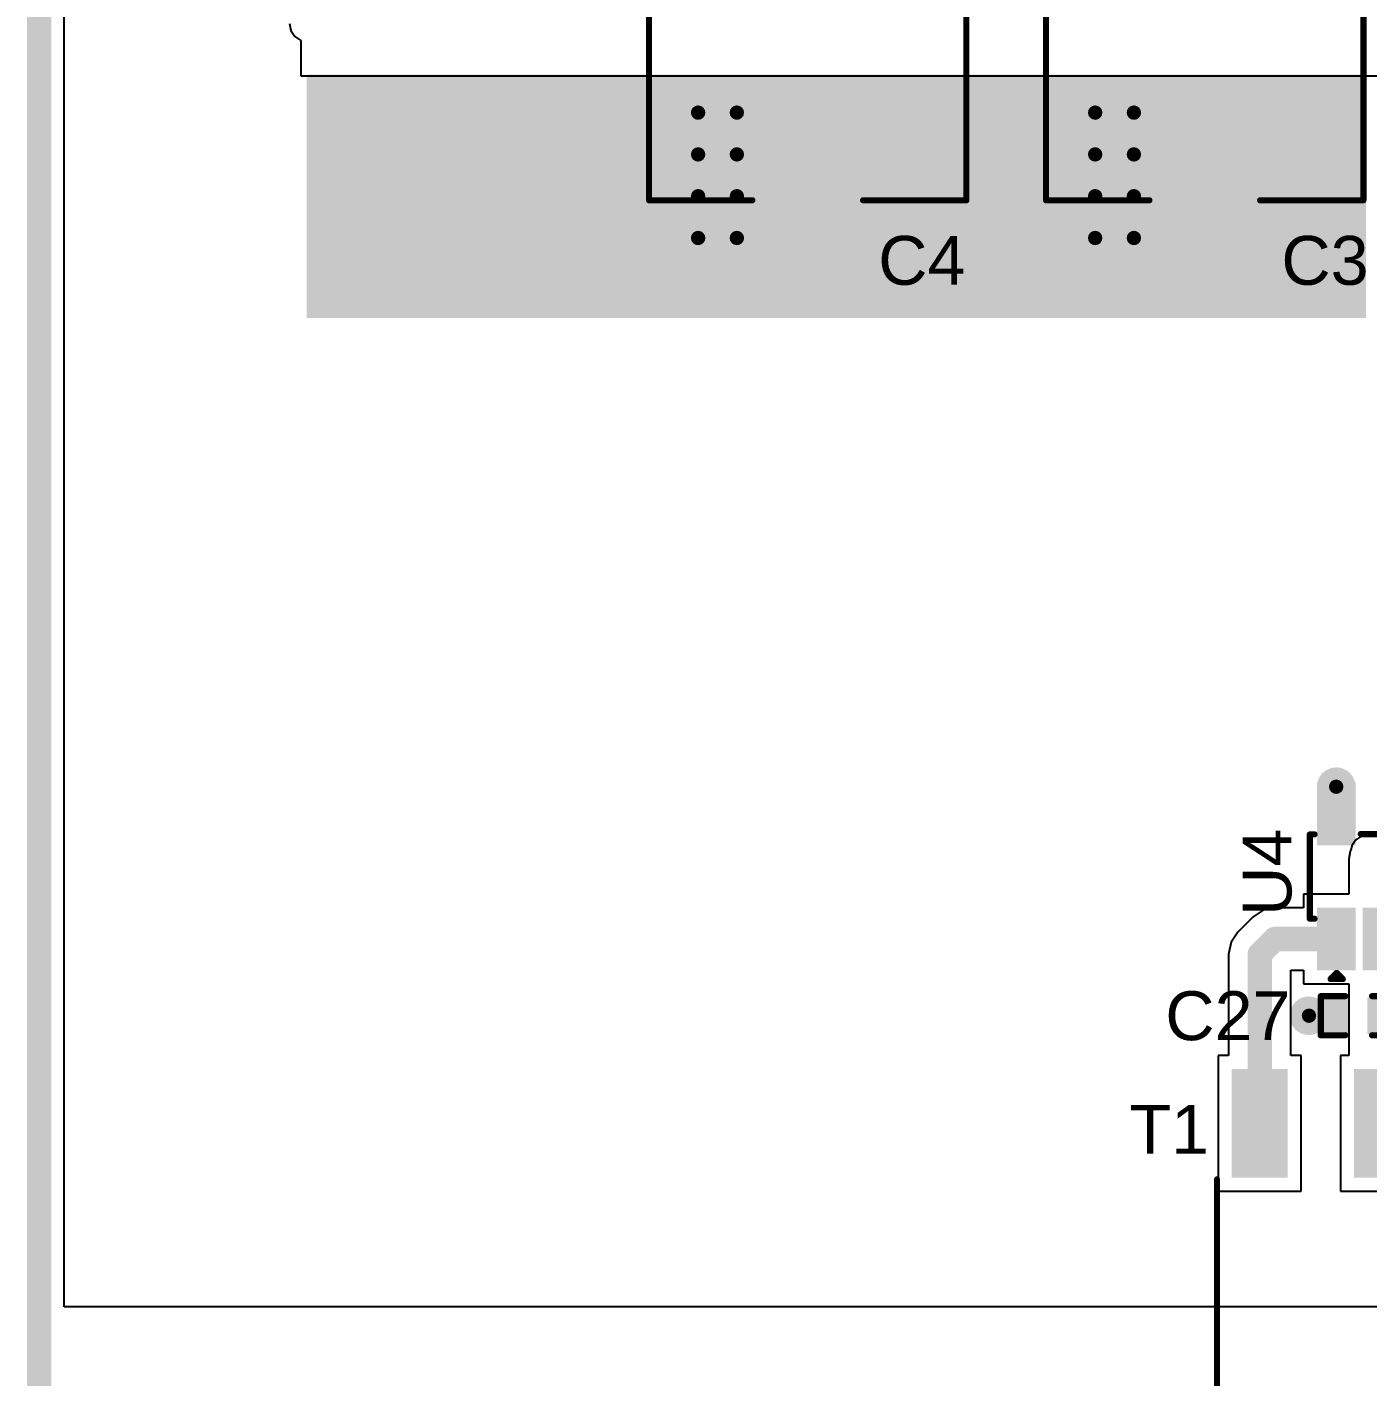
# Model space of a CAD drawing. Header units: millimetres. Extents: x -1.53 to 7.44, y -0.61 to 4.57.
# Drawn here: x -1.53 to -0.433, y 1.481 to 2.585 of the extents above; entities that cross this region are included whole.
import ezdxf

# ---------------------------------------------------------------- set-up
doc = ezdxf.new("R2010")
doc.units = ezdxf.units.MM
doc.header["$MEASUREMENT"] = 0
for name, color, linetype in [('BottomLayer', 5, 'Continuous'), ('BottomSolder', 6, 'Continuous'), ('Mechanical2', 216, 'Continuous'), ('TopLayer', 1, 'Continuous'), ('TopOverlay', 2, 'Continuous'), ('TopPaste', 8, 'Continuous'), ('TopSolder', 216, 'Continuous'), ('ViaHoleLayer', 16, 'Continuous')]:
    doc.layers.add(name, color=color, linetype=linetype)
doc.styles.add('Arial', font='', dxfattribs={"height": 0.2})
doc.styles.get('Arial').set_extended_font_data('Arial')

# ---------------------------------------------------------------- blocks, each defined once
blk = doc.blocks.new('SOT_23_5_82')
at = {"layer": 'TopLayer'}
for points in [[(-0.0728, 0.0492), (-0.0295, 0.0492), (-0.0295, 0.0256), (-0.0728, 0.0256)], [(0.0295, 0.0492), (0.0728, 0.0492), (0.0728, 0.0256), (0.0295, 0.0256)], [(-0.0728, 0.0118), (-0.0295, 0.0118), (-0.0295, -0.0118), (-0.0728, -0.0118)], [(-0.0728, -0.0256), (-0.0295, -0.0256), (-0.0295, -0.0492), (-0.0728, -0.0492)], [(0.0295, -0.0256), (0.0728, -0.0256), (0.0728, -0.0492), (0.0295, -0.0492)]]:
    blk.add_hatch(color=1, dxfattribs=at).paths.add_polyline_path(points)
at = {"layer": 'TopPaste'}
for points in [[(-0.0728, 0.0492), (-0.0295, 0.0492), (-0.0295, 0.0256), (-0.0728, 0.0256)], [(0.0295, 0.0492), (0.0728, 0.0492), (0.0728, 0.0256), (0.0295, 0.0256)], [(-0.0728, 0.0118), (-0.0295, 0.0118), (-0.0295, -0.0118), (-0.0728, -0.0118)], [(-0.0728, -0.0256), (-0.0295, -0.0256), (-0.0295, -0.0492), (-0.0728, -0.0492)], [(0.0295, -0.0256), (0.0728, -0.0256), (0.0728, -0.0492), (0.0295, -0.0492)]]:
    blk.add_hatch(color=8, dxfattribs=at).paths.add_polyline_path(points)
at = {"layer": 'TopSolder'}
for points in [[(-0.0768, 0.0532), (-0.0255, 0.0532), (-0.0255, 0.0216), (-0.0768, 0.0216)], [(0.0255, 0.0532), (0.0768, 0.0532), (0.0768, 0.0216), (0.0255, 0.0216)], [(-0.0768, 0.0158), (-0.0255, 0.0158), (-0.0255, -0.0158), (-0.0768, -0.0158)], [(-0.0768, -0.0216), (-0.0255, -0.0216), (-0.0255, -0.0532), (-0.0768, -0.0532)], [(0.0255, -0.0216), (0.0768, -0.0216), (0.0768, -0.0532), (0.0255, -0.0532)]]:
    blk.add_hatch(color=216, dxfattribs=at).paths.add_polyline_path(points)
at = {"layer": 'TopOverlay', "const_width": 0.005}
for points in [[(-0.0346, 0.059), (0.0344, 0.059)], [(-0.0346, 0.059), (-0.0346, 0.0551)], [(0.0344, 0.059), (0.0344, 0.0551)], [(-0.084, 0.042), (-0.079, 0.037)], [(-0.084, 0.042), (-0.084, 0.032)], [(-0.079, 0.037), (-0.084, 0.032)], [(0.0346, 0.0173), (0.0346, -0.0165)], [(-0.0346, -0.0551), (-0.0346, -0.059)], [(0.0344, -0.0551), (0.0344, -0.059)], [(-0.0346, -0.059), (0.0344, -0.059)]]:
    blk.add_lwpolyline(points, dxfattribs=at)
at = {"layer": 'TopOverlay', "const_width": 0.0025}
for points in [[(-0.0359, 0.059, 1), (-0.0334, 0.059, 1)], [(-0.0359, 0.059, 1), (-0.0334, 0.059, 1)], [(-0.0359, 0.0551, 1), (-0.0334, 0.0551, 1)], [(0.0331, 0.059, 1), (0.0356, 0.059, 1)], [(0.0331, 0.059, 1), (0.0356, 0.059, 1)], [(0.0331, 0.0551, 1), (0.0356, 0.0551, 1)], [(-0.0853, 0.042, 1), (-0.0828, 0.042, 1)], [(-0.0853, 0.042, 1), (-0.0828, 0.042, 1)], [(-0.0853, 0.032, 1), (-0.0828, 0.032, 1)], [(-0.0853, 0.032, 1), (-0.0828, 0.032, 1)], [(-0.0803, 0.037, 1), (-0.0777, 0.037, 1)], [(-0.0803, 0.037, 1), (-0.0777, 0.037, 1)], [(0.0334, 0.0173, 1), (0.0359, 0.0173, 1)], [(0.0334, -0.0165, 1), (0.0359, -0.0165, 1)], [(-0.0359, -0.0551, 1), (-0.0334, -0.0551, 1)], [(0.0331, -0.0551, 1), (0.0356, -0.0551, 1)], [(-0.0359, -0.059, 1), (-0.0334, -0.059, 1)], [(-0.0359, -0.059, 1), (-0.0334, -0.059, 1)], [(0.0331, -0.059, 1), (0.0356, -0.059, 1)], [(0.0331, -0.059, 1), (0.0356, -0.059, 1)]]:
    blk.add_lwpolyline(points, format="xyb", close=True, dxfattribs=at)
blk = doc.blocks.new('760390015_86')
at = {"layer": 'TopLayer'}
for points in [[(-0.2205, 0.0811), (-0.2205, 0.1189), (-0.1394, 0.1189), (-0.1394, 0.0811)], [(0.1394, 0.0811), (0.1394, 0.1189), (0.2205, 0.1189), (0.2205, 0.0811)], [(-0.2205, -0.0189), (-0.2205, 0.0189), (-0.1394, 0.0189), (-0.1394, -0.0189)], [(0.1394, -0.0189), (0.1394, 0.0189), (0.2205, 0.0189), (0.2205, -0.0189)], [(-0.2205, -0.1189), (-0.2205, -0.0811), (-0.1394, -0.0811), (-0.1394, -0.1189)], [(0.1394, -0.1189), (0.1394, -0.0811), (0.2205, -0.0811), (0.2205, -0.1189)]]:
    blk.add_hatch(color=1, dxfattribs=at).paths.add_polyline_path(points)
at = {"layer": 'TopOverlay'}
blk.add_hatch(color=2, dxfattribs=at).paths.add_polyline_path([(-0.135, 0.085), (-0.115, 0.085), (-0.115, 0.113), (-0.135, 0.113)])
at = {"layer": 'TopPaste'}
for points in [[(-0.2205, 0.0811), (-0.2205, 0.1189), (-0.1394, 0.1189), (-0.1394, 0.0811)], [(0.1394, 0.0811), (0.1394, 0.1189), (0.2205, 0.1189), (0.2205, 0.0811)], [(-0.2205, -0.0189), (-0.2205, 0.0189), (-0.1394, 0.0189), (-0.1394, -0.0189)], [(0.1394, -0.0189), (0.1394, 0.0189), (0.2205, 0.0189), (0.2205, -0.0189)], [(-0.2205, -0.1189), (-0.2205, -0.0811), (-0.1394, -0.0811), (-0.1394, -0.1189)], [(0.1394, -0.1189), (0.1394, -0.0811), (0.2205, -0.0811), (0.2205, -0.1189)]]:
    blk.add_hatch(color=8, dxfattribs=at).paths.add_polyline_path(points)
at = {"layer": 'TopSolder'}
for points in [[(-0.2245, 0.0771), (-0.2245, 0.1229), (-0.1354, 0.1229), (-0.1354, 0.0771)], [(0.1354, 0.0771), (0.1354, 0.1229), (0.2245, 0.1229), (0.2245, 0.0771)], [(-0.2245, -0.0229), (-0.2245, 0.0229), (-0.1354, 0.0229), (-0.1354, -0.0229)], [(0.1354, -0.0229), (0.1354, 0.0229), (0.2245, 0.0229), (0.2245, -0.0229)], [(-0.2245, -0.1229), (-0.2245, -0.0771), (-0.1354, -0.0771), (-0.1354, -0.1229)], [(0.1354, -0.1229), (0.1354, -0.0771), (0.2245, -0.0771), (0.2245, -0.1229)]]:
    blk.add_hatch(color=216, dxfattribs=at).paths.add_polyline_path(points)
at = {"layer": 'TopOverlay', "const_width": 0.005}
for points in [[(0.136, 0.135), (-0.134, 0.135)], [(-0.2273, 0.1012), (-0.2323, 0.1062)], [(-0.2323, 0.0962), (-0.2323, 0.1062)], [(-0.2323, 0.0962), (-0.2273, 0.1012)], [(0.136, -0.135), (-0.134, -0.135)]]:
    blk.add_lwpolyline(points, dxfattribs=at)
at = {"layer": 'TopOverlay', "const_width": 0.0025}
for points in [[(-0.1353, 0.135, 1), (-0.1328, 0.135, 1)], [(0.1348, 0.135, 1), (0.1373, 0.135, 1)], [(-0.2335, 0.1062, 1), (-0.231, 0.1062, 1)], [(-0.2335, 0.1062, 1), (-0.231, 0.1062, 1)], [(-0.2285, 0.1012, 1), (-0.226, 0.1012, 1)], [(-0.2285, 0.1012, 1), (-0.226, 0.1012, 1)], [(-0.2335, 0.0962, 1), (-0.231, 0.0962, 1)], [(-0.2335, 0.0962, 1), (-0.231, 0.0962, 1)], [(-0.1353, -0.135, 1), (-0.1328, -0.135, 1)], [(0.1348, -0.135, 1), (0.1373, -0.135, 1)]]:
    blk.add_lwpolyline(points, format="xyb", close=True, dxfattribs=at)
blk = doc.blocks.new('C___0402_205')
at = {"layer": 'TopLayer'}
for points in [[(-0.0275, -0.0125), (-0.0275, 0.0125), (-0.0095, 0.0125), (-0.0095, -0.0125)], [(0.0095, -0.0125), (0.0095, 0.0125), (0.0275, 0.0125), (0.0275, -0.0125)]]:
    blk.add_hatch(color=1, dxfattribs=at).paths.add_polyline_path(points)
at = {"layer": 'TopPaste'}
for points in [[(-0.0275, -0.0125), (-0.0275, 0.0125), (-0.0095, 0.0125), (-0.0095, -0.0125)], [(0.0095, -0.0125), (0.0095, 0.0125), (0.0275, 0.0125), (0.0275, -0.0125)]]:
    blk.add_hatch(color=8, dxfattribs=at).paths.add_polyline_path(points)
at = {"layer": 'TopSolder'}
for points in [[(-0.0299, -0.0149), (-0.0299, 0.0149), (-0.0071, 0.0149), (-0.0071, -0.0149)], [(0.0071, -0.0149), (0.0071, 0.0149), (0.0299, 0.0149), (0.0299, -0.0149)]]:
    blk.add_hatch(color=216, dxfattribs=at).paths.add_polyline_path(points)
at = {"layer": 'TopOverlay', "const_width": 0.005}
for points in [[(-0.031, -0.016), (-0.031, 0.016)], [(-0.031, 0.016), (-0.011, 0.016)], [(0.011, 0.016), (0.031, 0.016)], [(0.031, -0.016), (0.031, 0.016)], [(-0.031, -0.016), (-0.011, -0.016)], [(0.011, -0.016), (0.031, -0.016)]]:
    blk.add_lwpolyline(points, dxfattribs=at)
at = {"layer": 'TopOverlay', "const_width": 0.0025}
for points in [[(-0.0323, 0.016, 1), (-0.0297, 0.016, 1)], [(-0.0323, 0.016, 1), (-0.0297, 0.016, 1)], [(-0.0123, 0.016, 1), (-0.0097, 0.016, 1)], [(0.0097, 0.016, 1), (0.0123, 0.016, 1)], [(0.0297, 0.016, 1), (0.0323, 0.016, 1)], [(0.0297, 0.016, 1), (0.0323, 0.016, 1)], [(-0.0323, -0.016, 1), (-0.0297, -0.016, 1)], [(-0.0323, -0.016, 1), (-0.0297, -0.016, 1)], [(-0.0123, -0.016, 1), (-0.0097, -0.016, 1)], [(0.0097, -0.016, 1), (0.0123, -0.016, 1)], [(0.0297, -0.016, 1), (0.0323, -0.016, 1)], [(0.0297, -0.016, 1), (0.0323, -0.016, 1)]]:
    blk.add_lwpolyline(points, format="xyb", close=True, dxfattribs=at)
blk = doc.blocks.new('50SVPF10M_228')
at = {"layer": 'TopLayer'}
for points in [[(-0.1791, 0.0315), (-0.0413, 0.0315), (-0.0413, -0.0315), (-0.1791, -0.0315)], [(0.0413, 0.0315), (0.1791, 0.0315), (0.1791, -0.0315), (0.0413, -0.0315)]]:
    blk.add_hatch(color=1, dxfattribs=at).paths.add_polyline_path(points)
at = {"layer": 'TopPaste'}
for points in [[(-0.1791, 0.0315), (-0.0413, 0.0315), (-0.0413, -0.0315), (-0.1791, -0.0315)], [(0.0413, 0.0315), (0.1791, 0.0315), (0.1791, -0.0315), (0.0413, -0.0315)]]:
    blk.add_hatch(color=8, dxfattribs=at).paths.add_polyline_path(points)
at = {"layer": 'TopSolder'}
for points in [[(-0.1831, 0.0355), (-0.0373, 0.0355), (-0.0373, -0.0355), (-0.1831, -0.0355)], [(0.0373, 0.0355), (0.1831, 0.0355), (0.1831, -0.0355), (0.0373, -0.0355)]]:
    blk.add_hatch(color=216, dxfattribs=at).paths.add_polyline_path(points)
at = {"layer": 'TopOverlay', "const_width": 0.005}
for points in [[(-0.1299, 0.0768), (-0.0768, 0.1299)], [(0.1299, 0.1299), (-0.0768, 0.1299)], [(0.1299, 0.0453), (0.1299, 0.1299)], [(-0.1299, 0.0453), (-0.1299, 0.0768)], [(-0.1488, 0.0407), (-0.1488, 0.0617)], [(-0.1398, 0.0507), (-0.1578, 0.0507)], [(-0.1299, -0.0768), (-0.1299, -0.0453)], [(0.1299, -0.1299), (0.1299, -0.0453)], [(-0.0768, -0.1299), (-0.1299, -0.0768)], [(0.1299, -0.1299), (-0.0768, -0.1299)]]:
    blk.add_lwpolyline(points, dxfattribs=at)
at = {"layer": 'TopOverlay', "const_width": 0.0025}
for points in [[(-0.078, 0.1299, 1), (-0.0755, 0.1299, 1)], [(-0.078, 0.1299, 1), (-0.0755, 0.1299, 1)], [(0.1287, 0.1299, 1), (0.1312, 0.1299, 1)], [(0.1287, 0.1299, 1), (0.1312, 0.1299, 1)], [(-0.1312, 0.0768, 1), (-0.1287, 0.0768, 1)], [(-0.1312, 0.0768, 1), (-0.1287, 0.0768, 1)], [(-0.15, 0.0617, 1), (-0.1475, 0.0617, 1)], [(-0.159, 0.0507, 1), (-0.1565, 0.0507, 1)], [(-0.141, 0.0507, 1), (-0.1385, 0.0507, 1)], [(-0.1312, 0.0453, 1), (-0.1287, 0.0453, 1)], [(0.1287, 0.0453, 1), (0.1312, 0.0453, 1)], [(-0.15, 0.0407, 1), (-0.1475, 0.0407, 1)], [(-0.1312, -0.0453, 1), (-0.1287, -0.0453, 1)], [(0.1287, -0.0453, 1), (0.1312, -0.0453, 1)], [(-0.1312, -0.0768, 1), (-0.1287, -0.0768, 1)], [(-0.1312, -0.0768, 1), (-0.1287, -0.0768, 1)], [(-0.078, -0.1299, 1), (-0.0755, -0.1299, 1)], [(-0.078, -0.1299, 1), (-0.0755, -0.1299, 1)], [(0.1287, -0.1299, 1), (0.1312, -0.1299, 1)], [(0.1287, -0.1299, 1), (0.1312, -0.1299, 1)]]:
    blk.add_lwpolyline(points, format="xyb", close=True, dxfattribs=at)
blk = doc.blocks.new('50SVPF10M_229')
at = {"layer": 'TopLayer'}
for points in [[(-0.1791, 0.0315), (-0.0413, 0.0315), (-0.0413, -0.0315), (-0.1791, -0.0315)], [(0.0413, 0.0315), (0.1791, 0.0315), (0.1791, -0.0315), (0.0413, -0.0315)]]:
    blk.add_hatch(color=1, dxfattribs=at).paths.add_polyline_path(points)
at = {"layer": 'TopPaste'}
for points in [[(-0.1791, 0.0315), (-0.0413, 0.0315), (-0.0413, -0.0315), (-0.1791, -0.0315)], [(0.0413, 0.0315), (0.1791, 0.0315), (0.1791, -0.0315), (0.0413, -0.0315)]]:
    blk.add_hatch(color=8, dxfattribs=at).paths.add_polyline_path(points)
at = {"layer": 'TopSolder'}
for points in [[(-0.1831, 0.0355), (-0.0373, 0.0355), (-0.0373, -0.0355), (-0.1831, -0.0355)], [(0.0373, 0.0355), (0.1831, 0.0355), (0.1831, -0.0355), (0.0373, -0.0355)]]:
    blk.add_hatch(color=216, dxfattribs=at).paths.add_polyline_path(points)
at = {"layer": 'TopOverlay', "const_width": 0.005}
for points in [[(-0.1299, 0.0768), (-0.0768, 0.1299)], [(0.1299, 0.1299), (-0.0768, 0.1299)], [(0.1299, 0.0453), (0.1299, 0.1299)], [(-0.1299, 0.0453), (-0.1299, 0.0768)], [(-0.1488, 0.0407), (-0.1488, 0.0617)], [(-0.1398, 0.0507), (-0.1578, 0.0507)], [(-0.1299, -0.0768), (-0.1299, -0.0453)], [(0.1299, -0.1299), (0.1299, -0.0453)], [(-0.0768, -0.1299), (-0.1299, -0.0768)], [(0.1299, -0.1299), (-0.0768, -0.1299)]]:
    blk.add_lwpolyline(points, dxfattribs=at)
at = {"layer": 'TopOverlay', "const_width": 0.0025}
for points in [[(-0.078, 0.1299, 1), (-0.0755, 0.1299, 1)], [(-0.078, 0.1299, 1), (-0.0755, 0.1299, 1)], [(0.1287, 0.1299, 1), (0.1312, 0.1299, 1)], [(0.1287, 0.1299, 1), (0.1312, 0.1299, 1)], [(-0.1312, 0.0768, 1), (-0.1287, 0.0768, 1)], [(-0.1312, 0.0768, 1), (-0.1287, 0.0768, 1)], [(-0.15, 0.0617, 1), (-0.1475, 0.0617, 1)], [(-0.159, 0.0507, 1), (-0.1565, 0.0507, 1)], [(-0.141, 0.0507, 1), (-0.1385, 0.0507, 1)], [(-0.1312, 0.0453, 1), (-0.1287, 0.0453, 1)], [(0.1287, 0.0453, 1), (0.1312, 0.0453, 1)], [(-0.15, 0.0407, 1), (-0.1475, 0.0407, 1)], [(-0.1312, -0.0453, 1), (-0.1287, -0.0453, 1)], [(0.1287, -0.0453, 1), (0.1312, -0.0453, 1)], [(-0.1312, -0.0768, 1), (-0.1287, -0.0768, 1)], [(-0.1312, -0.0768, 1), (-0.1287, -0.0768, 1)], [(-0.078, -0.1299, 1), (-0.0755, -0.1299, 1)], [(-0.078, -0.1299, 1), (-0.0755, -0.1299, 1)], [(0.1287, -0.1299, 1), (0.1312, -0.1299, 1)], [(0.1287, -0.1299, 1), (0.1312, -0.1299, 1)]]:
    blk.add_lwpolyline(points, format="xyb", close=True, dxfattribs=at)

msp = doc.modelspace()

# ---------------------------------------------------------------- hatches: boundary and pattern name
at = {"layer": 'BottomLayer'}
h = msp.add_hatch(color=5, dxfattribs=at)
edge = h.paths.add_edge_path()
edge.add_arc((-0.9807, 2.515), 0.0118, 0, 360)
h = msp.add_hatch(color=5, dxfattribs=at)
edge = h.paths.add_edge_path()
edge.add_arc((-0.949, 2.515), 0.0118, 0, 360)
h = msp.add_hatch(color=5, dxfattribs=at)
edge = h.paths.add_edge_path()
edge.add_arc((-0.6557, 2.515), 0.0118, 0, 360)
h = msp.add_hatch(color=5, dxfattribs=at)
edge = h.paths.add_edge_path()
edge.add_arc((-0.624, 2.515), 0.0118, 0, 360)
h = msp.add_hatch(color=5, dxfattribs=at)
edge = h.paths.add_edge_path()
edge.add_arc((-0.9807, 2.4808), 0.0118, 0, 360)
h = msp.add_hatch(color=5, dxfattribs=at)
edge = h.paths.add_edge_path()
edge.add_arc((-0.949, 2.4808), 0.0118, 0, 360)
h = msp.add_hatch(color=5, dxfattribs=at)
edge = h.paths.add_edge_path()
edge.add_arc((-0.6557, 2.4808), 0.0118, 0, 360)
h = msp.add_hatch(color=5, dxfattribs=at)
edge = h.paths.add_edge_path()
edge.add_arc((-0.624, 2.4808), 0.0118, 0, 360)
h = msp.add_hatch(color=5, dxfattribs=at)
edge = h.paths.add_edge_path()
edge.add_arc((-0.9807, 2.4466), 0.0118, 0, 360)
h = msp.add_hatch(color=5, dxfattribs=at)
edge = h.paths.add_edge_path()
edge.add_arc((-0.949, 2.4466), 0.0118, 0, 360)
h = msp.add_hatch(color=5, dxfattribs=at)
edge = h.paths.add_edge_path()
edge.add_arc((-0.6557, 2.4466), 0.0118, 0, 360)
h = msp.add_hatch(color=5, dxfattribs=at)
edge = h.paths.add_edge_path()
edge.add_arc((-0.624, 2.4466), 0.0118, 0, 360)
h = msp.add_hatch(color=5, dxfattribs=at)
edge = h.paths.add_edge_path()
edge.add_arc((-0.9807, 2.4124), 0.0118, 0, 360)
h = msp.add_hatch(color=5, dxfattribs=at)
edge = h.paths.add_edge_path()
edge.add_arc((-0.949, 2.4124), 0.0118, 0, 360)
h = msp.add_hatch(color=5, dxfattribs=at)
edge = h.paths.add_edge_path()
edge.add_arc((-0.6557, 2.4124), 0.0118, 0, 360)
h = msp.add_hatch(color=5, dxfattribs=at)
edge = h.paths.add_edge_path()
edge.add_arc((-0.624, 2.4124), 0.0118, 0, 360)
h = msp.add_hatch(color=5, dxfattribs=at)
edge = h.paths.add_edge_path()
edge.add_arc((-0.4584, 1.9634), 0.0118, 0, 360)
h = msp.add_hatch(color=5, dxfattribs=at)
edge = h.paths.add_edge_path()
edge.add_arc((-0.4807, 1.776), 0.0118, 0, 360)
at = {"layer": 'BottomSolder'}
h = msp.add_hatch(color=6, dxfattribs=at)
edge = h.paths.add_edge_path()
edge.add_arc((-0.9807, 2.515), 0.0158, 0, 360)
h = msp.add_hatch(color=6, dxfattribs=at)
edge = h.paths.add_edge_path()
edge.add_arc((-0.949, 2.515), 0.0158, 0, 360)
h = msp.add_hatch(color=6, dxfattribs=at)
edge = h.paths.add_edge_path()
edge.add_arc((-0.6557, 2.515), 0.0158, 0, 360)
h = msp.add_hatch(color=6, dxfattribs=at)
edge = h.paths.add_edge_path()
edge.add_arc((-0.624, 2.515), 0.0158, 0, 360)
h = msp.add_hatch(color=6, dxfattribs=at)
edge = h.paths.add_edge_path()
edge.add_arc((-0.9807, 2.4808), 0.0158, 0, 360)
h = msp.add_hatch(color=6, dxfattribs=at)
edge = h.paths.add_edge_path()
edge.add_arc((-0.949, 2.4808), 0.0158, 0, 360)
h = msp.add_hatch(color=6, dxfattribs=at)
edge = h.paths.add_edge_path()
edge.add_arc((-0.6557, 2.4808), 0.0158, 0, 360)
h = msp.add_hatch(color=6, dxfattribs=at)
edge = h.paths.add_edge_path()
edge.add_arc((-0.624, 2.4808), 0.0158, 0, 360)
h = msp.add_hatch(color=6, dxfattribs=at)
edge = h.paths.add_edge_path()
edge.add_arc((-0.9807, 2.4466), 0.0158, 0, 360)
h = msp.add_hatch(color=6, dxfattribs=at)
edge = h.paths.add_edge_path()
edge.add_arc((-0.949, 2.4466), 0.0158, 0, 360)
h = msp.add_hatch(color=6, dxfattribs=at)
edge = h.paths.add_edge_path()
edge.add_arc((-0.6557, 2.4466), 0.0158, 0, 360)
h = msp.add_hatch(color=6, dxfattribs=at)
edge = h.paths.add_edge_path()
edge.add_arc((-0.624, 2.4466), 0.0158, 0, 360)
h = msp.add_hatch(color=6, dxfattribs=at)
edge = h.paths.add_edge_path()
edge.add_arc((-0.9807, 2.4124), 0.0158, 0, 360)
h = msp.add_hatch(color=6, dxfattribs=at)
edge = h.paths.add_edge_path()
edge.add_arc((-0.949, 2.4124), 0.0158, 0, 360)
h = msp.add_hatch(color=6, dxfattribs=at)
edge = h.paths.add_edge_path()
edge.add_arc((-0.6557, 2.4124), 0.0158, 0, 360)
h = msp.add_hatch(color=6, dxfattribs=at)
edge = h.paths.add_edge_path()
edge.add_arc((-0.624, 2.4124), 0.0158, 0, 360)
h = msp.add_hatch(color=6, dxfattribs=at)
edge = h.paths.add_edge_path()
edge.add_arc((-0.4584, 1.9634), 0.0158, 0, 360)
h = msp.add_hatch(color=6, dxfattribs=at)
edge = h.paths.add_edge_path()
edge.add_arc((-0.4807, 1.776), 0.0158, 0, 360)
at = {"layer": 'TopLayer'}
for points in [[(-1.301, 2.347), (-0.434, 2.347), (-0.434, 2.546), (-1.301, 2.546)], [(-0.4465, 1.9322), (-0.4465, 1.9744), (-0.4703, 1.9744), (-0.4703, 1.9322)], [(-0.4465, 1.9412), (-0.4465, 1.9634), (-0.4703, 1.9634), (-0.4703, 1.9412)], [(-0.4495, 1.7879), (-0.4918, 1.7879), (-0.4918, 1.7641), (-0.4495, 1.7641)]]:
    msp.add_hatch(color=1, dxfattribs=at).paths.add_polyline_path(points)
h = msp.add_hatch(color=1, dxfattribs=at)
edge = h.paths.add_edge_path()
edge.add_arc((-0.9807, 2.515), 0.0118, 0, 360)
h = msp.add_hatch(color=1, dxfattribs=at)
edge = h.paths.add_edge_path()
edge.add_arc((-0.949, 2.515), 0.0118, 0, 360)
h = msp.add_hatch(color=1, dxfattribs=at)
edge = h.paths.add_edge_path()
edge.add_arc((-0.6557, 2.515), 0.0118, 0, 360)
h = msp.add_hatch(color=1, dxfattribs=at)
edge = h.paths.add_edge_path()
edge.add_arc((-0.624, 2.515), 0.0118, 0, 360)
h = msp.add_hatch(color=1, dxfattribs=at)
edge = h.paths.add_edge_path()
edge.add_arc((-0.9807, 2.4808), 0.0118, 0, 360)
h = msp.add_hatch(color=1, dxfattribs=at)
edge = h.paths.add_edge_path()
edge.add_arc((-0.949, 2.4808), 0.0118, 0, 360)
h = msp.add_hatch(color=1, dxfattribs=at)
edge = h.paths.add_edge_path()
edge.add_arc((-0.6557, 2.4808), 0.0118, 0, 360)
h = msp.add_hatch(color=1, dxfattribs=at)
edge = h.paths.add_edge_path()
edge.add_arc((-0.624, 2.4808), 0.0118, 0, 360)
h = msp.add_hatch(color=1, dxfattribs=at)
edge = h.paths.add_edge_path()
edge.add_arc((-0.9807, 2.4466), 0.0118, 0, 360)
h = msp.add_hatch(color=1, dxfattribs=at)
edge = h.paths.add_edge_path()
edge.add_arc((-0.949, 2.4466), 0.0118, 0, 360)
h = msp.add_hatch(color=1, dxfattribs=at)
edge = h.paths.add_edge_path()
edge.add_arc((-0.6557, 2.4466), 0.0118, 0, 360)
h = msp.add_hatch(color=1, dxfattribs=at)
edge = h.paths.add_edge_path()
edge.add_arc((-0.624, 2.4466), 0.0118, 0, 360)
h = msp.add_hatch(color=1, dxfattribs=at)
edge = h.paths.add_edge_path()
edge.add_arc((-0.9807, 2.4124), 0.0118, 0, 360)
h = msp.add_hatch(color=1, dxfattribs=at)
edge = h.paths.add_edge_path()
edge.add_arc((-0.949, 2.4124), 0.0118, 0, 360)
h = msp.add_hatch(color=1, dxfattribs=at)
edge = h.paths.add_edge_path()
edge.add_arc((-0.6557, 2.4124), 0.0118, 0, 360)
h = msp.add_hatch(color=1, dxfattribs=at)
edge = h.paths.add_edge_path()
edge.add_arc((-0.624, 2.4124), 0.0118, 0, 360)
h = msp.add_hatch(color=1, dxfattribs=at)
edge = h.paths.add_edge_path()
edge.add_arc((-0.4584, 1.9634), 0.0118, 0, 360)
h = msp.add_hatch(color=1, dxfattribs=at)
edge = h.paths.add_edge_path()
edge.add_arc((-0.4807, 1.776), 0.0118, 0, 360)
at = {"layer": 'TopSolder'}
h = msp.add_hatch(color=216, dxfattribs=at)
edge = h.paths.add_edge_path()
edge.add_arc((-0.9807, 2.515), 0.0158, 0, 360)
h = msp.add_hatch(color=216, dxfattribs=at)
edge = h.paths.add_edge_path()
edge.add_arc((-0.949, 2.515), 0.0158, 0, 360)
h = msp.add_hatch(color=216, dxfattribs=at)
edge = h.paths.add_edge_path()
edge.add_arc((-0.6557, 2.515), 0.0158, 0, 360)
h = msp.add_hatch(color=216, dxfattribs=at)
edge = h.paths.add_edge_path()
edge.add_arc((-0.624, 2.515), 0.0158, 0, 360)
h = msp.add_hatch(color=216, dxfattribs=at)
edge = h.paths.add_edge_path()
edge.add_arc((-0.9807, 2.4808), 0.0158, 0, 360)
h = msp.add_hatch(color=216, dxfattribs=at)
edge = h.paths.add_edge_path()
edge.add_arc((-0.949, 2.4808), 0.0158, 0, 360)
h = msp.add_hatch(color=216, dxfattribs=at)
edge = h.paths.add_edge_path()
edge.add_arc((-0.6557, 2.4808), 0.0158, 0, 360)
h = msp.add_hatch(color=216, dxfattribs=at)
edge = h.paths.add_edge_path()
edge.add_arc((-0.624, 2.4808), 0.0158, 0, 360)
h = msp.add_hatch(color=216, dxfattribs=at)
edge = h.paths.add_edge_path()
edge.add_arc((-0.9807, 2.4466), 0.0158, 0, 360)
h = msp.add_hatch(color=216, dxfattribs=at)
edge = h.paths.add_edge_path()
edge.add_arc((-0.949, 2.4466), 0.0158, 0, 360)
h = msp.add_hatch(color=216, dxfattribs=at)
edge = h.paths.add_edge_path()
edge.add_arc((-0.6557, 2.4466), 0.0158, 0, 360)
h = msp.add_hatch(color=216, dxfattribs=at)
edge = h.paths.add_edge_path()
edge.add_arc((-0.624, 2.4466), 0.0158, 0, 360)
h = msp.add_hatch(color=216, dxfattribs=at)
edge = h.paths.add_edge_path()
edge.add_arc((-0.9807, 2.4124), 0.0158, 0, 360)
h = msp.add_hatch(color=216, dxfattribs=at)
edge = h.paths.add_edge_path()
edge.add_arc((-0.949, 2.4124), 0.0158, 0, 360)
h = msp.add_hatch(color=216, dxfattribs=at)
edge = h.paths.add_edge_path()
edge.add_arc((-0.6557, 2.4124), 0.0158, 0, 360)
h = msp.add_hatch(color=216, dxfattribs=at)
edge = h.paths.add_edge_path()
edge.add_arc((-0.624, 2.4124), 0.0158, 0, 360)
h = msp.add_hatch(color=216, dxfattribs=at)
edge = h.paths.add_edge_path()
edge.add_arc((-0.4584, 1.9634), 0.0158, 0, 360)
h = msp.add_hatch(color=216, dxfattribs=at)
edge = h.paths.add_edge_path()
edge.add_arc((-0.4807, 1.776), 0.0158, 0, 360)
at = {"layer": 'ViaHoleLayer'}
h = msp.add_hatch(color=16, dxfattribs=at)
edge = h.paths.add_edge_path()
edge.add_arc((-0.9807, 2.515), 0.00591, 0, 360)
h = msp.add_hatch(color=16, dxfattribs=at)
edge = h.paths.add_edge_path()
edge.add_arc((-0.949, 2.515), 0.00591, 0, 360)
h = msp.add_hatch(color=16, dxfattribs=at)
edge = h.paths.add_edge_path()
edge.add_arc((-0.6557, 2.515), 0.00591, 0, 360)
h = msp.add_hatch(color=16, dxfattribs=at)
edge = h.paths.add_edge_path()
edge.add_arc((-0.624, 2.515), 0.00591, 0, 360)
h = msp.add_hatch(color=16, dxfattribs=at)
edge = h.paths.add_edge_path()
edge.add_arc((-0.9807, 2.4808), 0.00591, 0, 360)
h = msp.add_hatch(color=16, dxfattribs=at)
edge = h.paths.add_edge_path()
edge.add_arc((-0.949, 2.4808), 0.00591, 0, 360)
h = msp.add_hatch(color=16, dxfattribs=at)
edge = h.paths.add_edge_path()
edge.add_arc((-0.6557, 2.4808), 0.00591, 0, 360)
h = msp.add_hatch(color=16, dxfattribs=at)
edge = h.paths.add_edge_path()
edge.add_arc((-0.624, 2.4808), 0.00591, 0, 360)
h = msp.add_hatch(color=16, dxfattribs=at)
edge = h.paths.add_edge_path()
edge.add_arc((-0.9807, 2.4466), 0.00591, 0, 360)
h = msp.add_hatch(color=16, dxfattribs=at)
edge = h.paths.add_edge_path()
edge.add_arc((-0.949, 2.4466), 0.00591, 0, 360)
h = msp.add_hatch(color=16, dxfattribs=at)
edge = h.paths.add_edge_path()
edge.add_arc((-0.6557, 2.4466), 0.00591, 0, 360)
h = msp.add_hatch(color=16, dxfattribs=at)
edge = h.paths.add_edge_path()
edge.add_arc((-0.624, 2.4466), 0.00591, 0, 360)
h = msp.add_hatch(color=16, dxfattribs=at)
edge = h.paths.add_edge_path()
edge.add_arc((-0.9807, 2.4124), 0.00591, 0, 360)
h = msp.add_hatch(color=16, dxfattribs=at)
edge = h.paths.add_edge_path()
edge.add_arc((-0.949, 2.4124), 0.00591, 0, 360)
h = msp.add_hatch(color=16, dxfattribs=at)
edge = h.paths.add_edge_path()
edge.add_arc((-0.6557, 2.4124), 0.00591, 0, 360)
h = msp.add_hatch(color=16, dxfattribs=at)
edge = h.paths.add_edge_path()
edge.add_arc((-0.624, 2.4124), 0.00591, 0, 360)
h = msp.add_hatch(color=16, dxfattribs=at)
edge = h.paths.add_edge_path()
edge.add_arc((-0.4584, 1.9634), 0.00591, 0, 360)
h = msp.add_hatch(color=16, dxfattribs=at)
edge = h.paths.add_edge_path()
edge.add_arc((-0.4807, 1.776), 0.00591, 0, 360)

# ---------------------------------------------------------------- linework, layer by layer
at = {"layer": 'BottomLayer'}
for p, q in [((-1.4997, 1.5378), (-1.4997, 4.1715)), ((0.4986, 1.5378), (-1.4997, 1.5378))]:
    msp.add_line(p, q, dxfattribs=at)
at = {"layer": 'Mechanical2', "const_width": 0.02}
msp.add_lwpolyline([(-1.5201, 4.1715), (-1.5201, 0.8354)], dxfattribs=at)
at = {"layer": 'TopLayer'}
for p, q in [((-1.4997, 1.5378), (-1.4997, 4.1715)), ((-1.3153, 2.588), (-1.3141, 2.5821)), ((-1.3141, 2.5821), (-1.3108, 2.5772)), ((-1.3108, 2.5772), (-1.306, 2.574)), ((-1.306, 2.574), (-1.306, 2.545)), ((-1.306, 2.545), (-0.425, 2.545)), ((-0.4374, 1.9231), (-0.4424, 1.9198)), ((-0.4316, 1.9243), (-0.4374, 1.9231)), ((-0.4469, 1.9104), (-0.4481, 1.9045)), ((-0.4465, 1.9111), (-0.4469, 1.9104)), ((-0.4457, 1.9149), (-0.4465, 1.9111)), ((-0.4424, 1.9198), (-0.4457, 1.9149)), ((-0.4481, 1.9045), (-0.4481, 1.8755)), ((-0.4481, 1.8755), (-0.4852, 1.8755)), ((-0.4852, 1.8755), (-0.4852, 1.8643)), ((-0.5265, 1.8568), (-0.539, 1.8443)), ((-0.5183, 1.8624), (-0.5265, 1.8568)), ((-0.5085, 1.8643), (-0.5183, 1.8624)), ((-0.4852, 1.8643), (-0.5085, 1.8643)), ((-0.539, 1.8443), (-0.5445, 1.8361)), ((-0.5445, 1.8361), (-0.5465, 1.8263)), ((-0.5465, 1.8263), (-0.5465, 1.7435)), ((-0.4955, 1.7435), (-0.4955, 1.8133)), ((-0.4955, 1.8133), (-0.4852, 1.8133)), ((-0.4852, 1.8133), (-0.4852, 1.8022)), ((-0.4852, 1.8022), (-0.4481, 1.8022)), ((-0.4481, 1.8022), (-0.4481, 1.7435)), ((-0.5465, 1.7435), (-0.5549, 1.7435)), ((-0.5549, 1.7435), (-0.5549, 1.6324)), ((-0.4871, 1.7435), (-0.4955, 1.7435)), ((-0.4871, 1.6324), (-0.4871, 1.7435)), ((-0.4481, 1.7435), (-0.4549, 1.7435)), ((-0.4549, 1.7435), (-0.4549, 1.6324)), ((-0.5549, 1.6324), (-0.4871, 1.6324)), ((-0.4549, 1.6324), (-0.3871, 1.6324)), ((0.4986, 1.5378), (-1.4997, 1.5378))]:
    msp.add_line(p, q, dxfattribs=at)
at = {"layer": 'TopLayer', "const_width": 0.02}
for points in [[(-0.521, 1.8263), (-0.5085, 1.8388)], [(-0.5085, 1.8388), (-0.4584, 1.8388)], [(-0.521, 1.6859), (-0.521, 1.8263)]]:
    msp.add_lwpolyline(points, dxfattribs=at)
at = {"layer": 'TopLayer', "const_width": 0.01}
for points in [[(-0.5135, 1.8388, 1), (-0.5035, 1.8388, 1)], [(-0.5135, 1.8388, 1), (-0.5035, 1.8388, 1)], [(-0.4634, 1.8388, 1), (-0.4534, 1.8388, 1)], [(-0.526, 1.8263, 1), (-0.516, 1.8263, 1)], [(-0.526, 1.8263, 1), (-0.516, 1.8263, 1)], [(-0.526, 1.6859, 1), (-0.516, 1.6859, 1)]]:
    msp.add_lwpolyline(points, format="xyb", close=True, dxfattribs=at)

# ---------------------------------------------------------------- block references
for name, p, rotation in [('50SVPF10M_228', (-0.891, 2.5732), 270), ('50SVPF10M_229', (-0.566, 2.5732), 270), ('SOT_23_5_82', (-0.421, 1.89), 90), ('760390015_86', (-0.421, 1.508), 270)]:
    msp.add_blockref(name, p, dxfattribs=dict(rotation=rotation))
msp.add_blockref('C___0402_205', (-0.44, 1.776))

# ---------------------------------------------------------------- texts
at = {"layer": 'TopOverlay', "style": 'Arial'}
for s, p in [('C4', (-0.8333, 2.3741)), ('C3', (-0.5033, 2.3741)), ('C27', (-0.5983, 1.756)), ('T1', (-0.6277, 1.663))]:
    msp.add_text(s, height=0.04, dxfattribs=at).set_placement(p)
msp.add_text('U4', height=0.04, rotation=90, dxfattribs=at).set_placement((-0.495, 1.8577))

doc.saveas('drawing.dxf')
